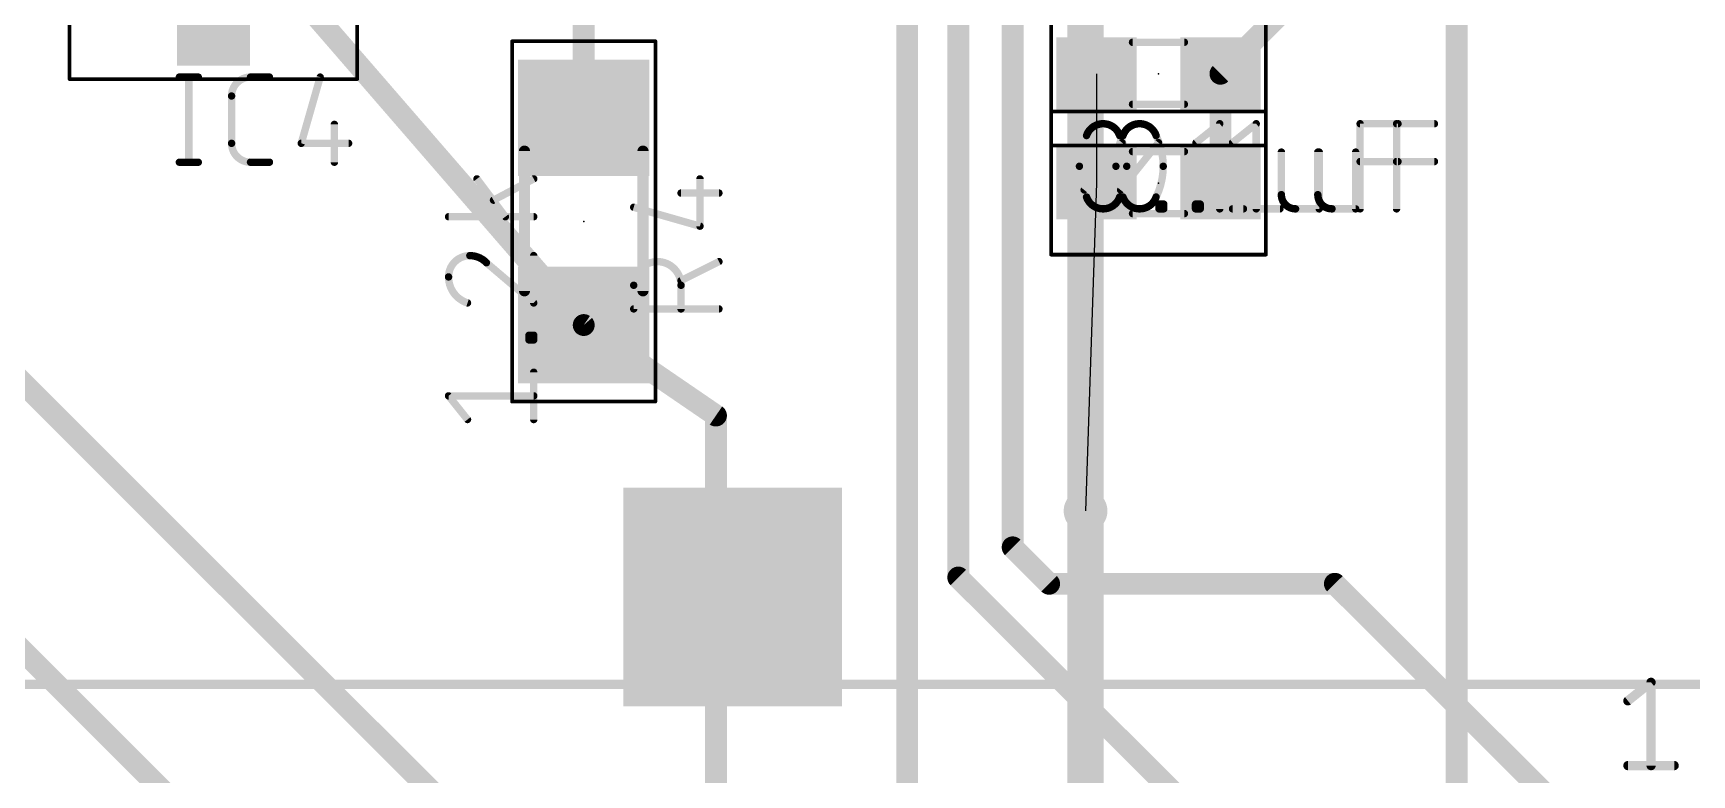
# Model space of a CAD drawing. Extents: x 38 to 139, y -3 to 81.
# Drawn here: x 95.06 to 117.82, y 30.38 to 40.56 of the extents above; entities that cross this region are included whole.
import ezdxf

# ---------------------------------------------------------------- set-up
doc = ezdxf.new("R2010")
doc.units = 0
for name, color, linetype in [('1', 12, 'CONTINUOUS'), ('16', 132, 'CONTINUOUS'), ('18', 110, 'CONTINUOUS'), ('19', 53, 'CONTINUOUS'), ('21', 253, 'CONTINUOUS'), ('22', 253, 'CONTINUOUS'), ('23', 53, 'CONTINUOUS'), ('25', 253, 'CONTINUOUS'), ('27', 253, 'CONTINUOUS'), ('39', 12, 'CONTINUOUS'), ('51', 253, 'CONTINUOUS')]:
    doc.layers.add(name, color=color, linetype=linetype)

# ---------------------------------------------------------------- blocks, each defined once
blk = doc.blocks.new('RECT')
blk.add_solid([(-0.5, -0.5), (0.5, -0.5), (-0.5, 0.5), (0.5, 0.5)])
blk = doc.blocks.new('ROUNDV')
at = {"const_width": 0.5}
blk.add_lwpolyline([(0, -0.25, 1), (0, 0.25, 1), (0, -0.25)], format="xyb", dxfattribs=at)

msp = doc.modelspace()

# ---------------------------------------------------------------- linework, layer by layer
at = {"layer": '1'}
for points, const_width in [([(115.35, 44), (111.35, 40)], 0.3), ([(102.616, 42.774), (102.616, 39.395)], 0.3), ([(107.0535, 42.1345), (107.0535, 28.8735)], 0.3), ([(107.754, 42), (107.754, 33.086)], 0.3), ([(108.5, 42), (108.5, 33.5)], 0.3), ([(109.5, 34), (109.5, 41.246)], 0.5), ([(98.929, 40.81), (102.616, 36.551)], 0.3), ([(111.35, 40), (111.35, 38.5)], 0.3), ([(101.89, 28.79), (93.684, 36.996)], 0.3), ([(102.616, 36.551), (104.43, 35.309)], 0.3), ([(98.21, 28.79), (91.5, 35.5)], 0.3), ([(104.43, 35.309), (104.43, 28.79)], 0.3), ([(109, 33), (108.5, 33.5)], 0.3), ([(107.754, 33.086), (112.05, 28.79)], 0.3), ([(112.92, 33), (109, 33)], 0.3), ([(117.13, 28.79), (112.92, 33)], 0.3)]:
    msp.add_lwpolyline(points, dxfattribs=dict(at, const_width=const_width))
for points, const_width in [([(111.425, 40, 1), (111.275, 40)], 0.15), ([(111.297, 40.053, 1), (111.403, 39.947)], 0.15), ([(102.541, 39.395, 1), (102.691, 39.395)], 0.15), ([(111.275, 38.5, 1), (111.425, 38.5)], 0.15), ([(102.6584, 36.6129, 1), (102.5736, 36.4891)], 0.15), ([(102.5593, 36.5019, 1), (102.6727, 36.6001)], 0.15), ([(104.505, 35.309, 1), (104.355, 35.309)], 0.15), ([(104.3876, 35.2471, 1), (104.4724, 35.3709)], 0.15), ([(109.375, 34, 1), (109.625, 34)], 0.25), ([(108.553, 33.553, 1), (108.447, 33.447)], 0.15), ([(108.425, 33.5, 1), (108.575, 33.5)], 0.15), ([(107.807, 33.139, 1), (107.701, 33.033)], 0.15), ([(107.679, 33.086, 1), (107.829, 33.086)], 0.15), ([(109, 33.075, 1), (109, 32.925)], 0.15), ([(108.947, 32.947, 1), (109.053, 33.053)], 0.15), ([(112.973, 33.053, 1), (112.867, 32.947)], 0.15), ([(112.92, 32.925, 1), (112.92, 33.075)], 0.15)]:
    msp.add_lwpolyline(points, format="xyb", dxfattribs=dict(at, const_width=const_width))
at = {"layer": '16'}
for points, const_width in [([(114.59, 28.79), (114.59, 42.09)], 0.3), ([(109.5, 28.8), (109.5, 34)], 0.5)]:
    msp.add_lwpolyline(points, dxfattribs=dict(at, const_width=const_width))
at = {"layer": '16', "const_width": 0.25}
msp.add_lwpolyline([(109.625, 34, 1), (109.375, 34)], format="xyb", dxfattribs=at)
at = {"layer": '19'}
for p, q in [((109.65, 40), (109.65, 38.5)), ((109.65, 38.5), (109.5, 34))]:
    msp.add_line(p, q, dxfattribs=at)
at = {"layer": '21', "const_width": 0.127}
for points in [[(116.9395, 31.3935), (117.257, 31.6475)], [(117.257, 31.6475), (117.257, 30.5045)], [(116.9395, 30.5045), (117.5745, 30.5045)]]:
    msp.add_lwpolyline(points, dxfattribs=at)
at = {"layer": '21', "const_width": 0.0635}
for points in [[(117.2888, 31.6475, 1), (117.2253, 31.6475)], [(117.2768, 31.6227, 1), (117.2372, 31.6723)], [(116.9197, 31.4183, 1), (116.9593, 31.3687)], [(116.9395, 30.5362, 1), (116.9395, 30.4728)], [(117.2253, 30.5045, 1), (117.2888, 30.5045)], [(117.5745, 30.4728, 1), (117.5745, 30.5362)]]:
    msp.add_lwpolyline(points, format="xyb", dxfattribs=at)
at = {"layer": '22', "const_width": 0.127}
msp.add_lwpolyline([(40.96, 31.62), (135.36, 31.62)], dxfattribs=at)
at = {"layer": '23'}
for p in [(110.5, 40), (110.5, 38.5), (102.616, 37.973)]:
    msp.add_point(p, dxfattribs=at)
at = {"layer": '25', "const_width": 0.1016}
for points in [[(97.0689, 39.9542), (97.3286, 39.9542)], [(97.1987, 39.9542), (97.1987, 38.7858)], [(98.0449, 39.9542), (98.3046, 39.9542)], [(99.0007, 39.9542), (98.7411, 39.0454)], [(97.7853, 39.0454), (97.7853, 39.6946)], [(99.1955, 39.3051), (99.1955, 38.7858)], [(98.7411, 39.0454), (99.3902, 39.0454)], [(97.0689, 38.7858), (97.3286, 38.7858)], [(98.3046, 38.7858), (98.0449, 38.7858)], [(104.2106, 37.9081), (104.2106, 38.5572)], [(103.9509, 38.3625), (104.4702, 38.3625)], [(103.3018, 38.1677), (104.2106, 37.9081)], [(104.4702, 37.4216), (103.9509, 37.1619)], [(103.3018, 36.7725), (103.3018, 37.097)], [(103.9509, 37.097), (103.9509, 36.7725)], [(104.4702, 36.7725), (103.3018, 36.7725)]]:
    msp.add_lwpolyline(points, dxfattribs=at)
at = {"layer": '25'}
for points, const_width in [([(97.0689, 39.9796, 1), (97.0689, 39.9288)], 0.0508), ([(97.2241, 39.9542, 1), (97.1733, 39.9542)], 0.0508), ([(97.3286, 39.9288, 1), (97.3286, 39.9796)], 0.0508), ([(98.0449, 39.9542, 0.4142), (97.7853, 39.6946)], 0.1016), ([(98.0449, 39.9796, 1), (98.0449, 39.9288)], 0.0508), ([(98.0449, 39.9288, 1), (98.0449, 39.9796)], 0.0508), ([(98.3046, 39.9288, 1), (98.3046, 39.9796)], 0.0508), ([(99.0252, 39.9472, 1), (98.9763, 39.9612)], 0.0508), ([(97.8107, 39.6946, 1), (97.7599, 39.6946)], 0.0508), ([(97.7599, 39.6946, 1), (97.8107, 39.6946)], 0.0508), ([(99.2209, 39.3051, 1), (99.1701, 39.3051)], 0.0508), ([(97.7853, 39.0454, 0.4142), (98.0449, 38.7858)], 0.1016), ([(97.8107, 39.0454, 1), (97.7599, 39.0454)], 0.0508), ([(97.7599, 39.0454, 1), (97.8107, 39.0454)], 0.0508), ([(98.7411, 39.0708, 1), (98.7411, 39.02)], 0.0508), ([(98.7167, 39.0524, 1), (98.7655, 39.0385)], 0.0508), ([(99.3902, 39.02, 1), (99.3902, 39.0708)], 0.0508), ([(97.0689, 38.8112, 1), (97.0689, 38.7604)], 0.0508), ([(97.1733, 38.7858, 1), (97.2241, 38.7858)], 0.0508), ([(97.3286, 38.7604, 1), (97.3286, 38.8112)], 0.0508), ([(98.0449, 38.8112, 1), (98.0449, 38.7604)], 0.0508), ([(98.0449, 38.7604, 1), (98.0449, 38.8112)], 0.0508), ([(98.3046, 38.7604, 1), (98.3046, 38.8112)], 0.0508), ([(99.1701, 38.7858, 1), (99.2209, 38.7858)], 0.0508), ([(104.236, 38.5572, 1), (104.1852, 38.5572)], 0.0508), ([(103.9509, 38.3879, 1), (103.9509, 38.3371)], 0.0508), ([(104.4702, 38.3371, 1), (104.4702, 38.3879)], 0.0508), ([(103.3088, 38.1922, 1), (103.2948, 38.1433)], 0.0508), ([(104.1852, 37.9081, 1), (104.236, 37.9081)], 0.0508), ([(104.2036, 37.8837, 1), (104.2175, 37.9325)], 0.0508), ([(103.9509, 37.097, 1), (103.3018, 37.097)], 0.1016), ([(104.4816, 37.3988, 1), (104.4588, 37.4443)], 0.0508), ([(103.3272, 37.097, 1), (103.2764, 37.097)], 0.0508), ([(103.2764, 37.097, 1), (103.3272, 37.097)], 0.0508), ([(103.9763, 37.097, 1), (103.9255, 37.097)], 0.0508), ([(103.9255, 37.097, 1), (103.9763, 37.097)], 0.0508), ([(103.9396, 37.1846, 1), (103.9623, 37.1392)], 0.0508), ([(103.3018, 36.7979, 1), (103.3018, 36.7471)], 0.0508), ([(103.2764, 36.7725, 1), (103.3272, 36.7725)], 0.0508), ([(103.9255, 36.7725, 1), (103.9763, 36.7725)], 0.0508), ([(104.4702, 36.7471, 1), (104.4702, 36.7979)], 0.0508)]:
    msp.add_lwpolyline(points, format="xyb", dxfattribs=dict(at, const_width=const_width))
at = {"layer": '27'}
for points, const_width in [([(109.7404, 39.3142, 0.3205), (109.5132, 39.1519)], 0.1016), ([(109.9675, 39.1519, 0.3205), (109.7404, 39.3142)], 0.1016), ([(109.7404, 39.3396, 1), (109.7404, 39.2888)], 0.0508), ([(109.7404, 39.2888, 1), (109.7404, 39.3396)], 0.0508), ([(110.2404, 39.3142, 0.3205), (110.0132, 39.1519)], 0.1016), ([(110.4675, 39.1519, 0.3205), (110.2404, 39.3142)], 0.1016), ([(110.2404, 39.3396, 1), (110.2404, 39.2888)], 0.0508), ([(110.2404, 39.2888, 1), (110.2404, 39.3396)], 0.0508), ([(111.3659, 39.3142, 1), (111.3151, 39.3142)], 0.0508), ([(111.3564, 39.2944, 1), (111.3247, 39.334)], 0.0508), ([(111.8659, 39.3142, 1), (111.8151, 39.3142)], 0.0508), ([(111.8564, 39.2944, 1), (111.8247, 39.334)], 0.0508), ([(113.2916, 39.3142, 1), (113.2408, 39.3142)], 0.0508), ([(113.2662, 39.3396, 1), (113.2662, 39.2888)], 0.0508), ([(113.7916, 39.3142, 1), (113.7408, 39.3142)], 0.0508), ([(113.7662, 39.3396, 1), (113.7662, 39.2888)], 0.0508), ([(113.7854, 39.2888, 1), (113.7854, 39.3396)], 0.0508), ([(114.2854, 39.2888, 1), (114.2854, 39.3396)], 0.0508), ([(109.5132, 39.1519, 0.1139), (109.4158, 38.73)], 0.1016), ([(109.4891, 39.1602, 1), (109.5372, 39.1437)], 0.0508), ([(109.536, 39.1408, 1), (109.4903, 39.1631)], 0.0508), ([(110.0132, 39.1519, 0.1139), (109.9158, 38.73)], 0.1016), ([(109.9904, 39.1631, 1), (109.9447, 39.1408)], 0.0508), ([(110.0649, 38.73, 0.1139), (109.9675, 39.1519)], 0.1016), ([(109.9435, 39.1437, 1), (109.9916, 39.1602)], 0.0508), ([(109.9891, 39.1602, 1), (110.0372, 39.1437)], 0.0508), ([(110.036, 39.1408, 1), (109.9903, 39.1631)], 0.0508), ([(110.4904, 39.1631, 1), (110.4447, 39.1408)], 0.0508), ([(110.5649, 38.73, 0.1139), (110.4675, 39.1519)], 0.1016), ([(110.4435, 39.1437, 1), (110.4916, 39.1602)], 0.0508), ([(110.0198, 39.0387, 1), (109.9802, 39.0704)], 0.0508), ([(110.5198, 39.0387, 1), (110.4802, 39.0704)], 0.0508), ([(111.0001, 39.0744, 1), (111.0319, 39.0347)], 0.0508), ([(111.5001, 39.0744, 1), (111.5319, 39.0347)], 0.0508), ([(112.2112, 38.9247, 1), (112.1604, 38.9247)], 0.0508), ([(112.7112, 38.9247, 1), (112.6604, 38.9247)], 0.0508), ([(112.7305, 38.9247, 1), (112.6797, 38.9247)], 0.0508), ([(113.2305, 38.9247, 1), (113.1797, 38.9247)], 0.0508), ([(109.4158, 38.73, 0.1139), (109.5132, 38.3081)], 0.1016), ([(109.4412, 38.73, 1), (109.3904, 38.73)], 0.0508), ([(109.3904, 38.73, 1), (109.4412, 38.73)], 0.0508), ([(109.9158, 38.73, 0.1139), (110.0132, 38.3081)], 0.1016), ([(109.9412, 38.73, 1), (109.8904, 38.73)], 0.0508), ([(109.8904, 38.73, 1), (109.9412, 38.73)], 0.0508), ([(109.9675, 38.3081, 0.1139), (110.0649, 38.73)], 0.1016), ([(110.0903, 38.73, 1), (110.0395, 38.73)], 0.0508), ([(110.0395, 38.73, 1), (110.0903, 38.73)], 0.0508), ([(110.4675, 38.3081, 0.1139), (110.5649, 38.73)], 0.1016), ([(110.5903, 38.73, 1), (110.5395, 38.73)], 0.0508), ([(110.5395, 38.73, 1), (110.5903, 38.73)], 0.0508), ([(113.2662, 38.8203, 1), (113.2662, 38.7695)], 0.0508), ([(113.7662, 38.8203, 1), (113.7662, 38.7695)], 0.0508), ([(113.7854, 38.7695, 1), (113.7854, 38.8203)], 0.0508), ([(114.2854, 38.7695, 1), (114.2854, 38.8203)], 0.0508), ([(101.1716, 38.5724, 1), (101.1309, 38.542)], 0.0508), ([(101.9421, 38.5348, 1), (101.9183, 38.5796)], 0.0508), ([(101.3666, 38.2875, 1), (101.3903, 38.2427)], 0.0508), ([(109.4609, 38.4213, 1), (109.5005, 38.3896)], 0.0508), ([(109.5372, 38.3163, 1), (109.4891, 38.2998)], 0.0508), ([(109.5132, 38.3081, 0.3205), (109.7404, 38.1458)], 0.1016), ([(109.4903, 38.2969, 1), (109.536, 38.3192)], 0.0508), ([(109.7404, 38.1458, 0.3205), (109.9675, 38.3081)], 0.1016), ([(109.9447, 38.3192, 1), (109.9904, 38.2969)], 0.0508), ([(109.9916, 38.2998, 1), (109.9435, 38.3163)], 0.0508), ([(109.9609, 38.4213, 1), (110.0005, 38.3896)], 0.0508), ([(110.0372, 38.3163, 1), (109.9891, 38.2998)], 0.0508), ([(110.0132, 38.3081, 0.3205), (110.2404, 38.1458)], 0.1016), ([(109.9903, 38.2969, 1), (110.036, 38.3192)], 0.0508), ([(110.2404, 38.1458, 0.3205), (110.4675, 38.3081)], 0.1016), ([(110.4447, 38.3192, 1), (110.4904, 38.2969)], 0.0508), ([(110.4916, 38.2998, 1), (110.4435, 38.3163)], 0.0508), ([(110.5334, 38.2107, 1), (110.4826, 38.2107)], 0.0508), ([(110.508, 38.2361, 1), (110.508, 38.1853)], 0.0508), ([(110.5983, 38.2107, 1), (110.5475, 38.2107)], 0.0508), ([(110.5729, 38.1853, 1), (110.5729, 38.2361)], 0.0508), ([(111.0334, 38.2107, 1), (110.9826, 38.2107)], 0.0508), ([(111.008, 38.2361, 1), (111.008, 38.1853)], 0.0508), ([(111.0983, 38.2107, 1), (111.0475, 38.2107)], 0.0508), ([(111.0729, 38.1853, 1), (111.0729, 38.2361)], 0.0508), ([(112.1858, 38.3405, 0.4142), (112.3805, 38.1458)], 0.1016), ([(112.2112, 38.3405, 1), (112.1604, 38.3405)], 0.0508), ([(112.1604, 38.3405, 1), (112.2112, 38.3405)], 0.0508), ([(112.6858, 38.3405, 0.4142), (112.8805, 38.1458)], 0.1016), ([(112.7112, 38.3405, 1), (112.6604, 38.3405)], 0.0508), ([(112.6604, 38.3405, 1), (112.7112, 38.3405)], 0.0508), ([(100.7618, 38.0633, 1), (100.7618, 38.0125)], 0.0508), ([(101.5204, 38.0227, 1), (101.5611, 38.0532)], 0.0508), ([(101.9302, 38.0125, 1), (101.9302, 38.0633)], 0.0508), ([(109.7404, 38.1712, 1), (109.7404, 38.1204)], 0.0508), ([(109.7404, 38.1204, 1), (109.7404, 38.1712)], 0.0508), ([(110.2404, 38.1712, 1), (110.2404, 38.1204)], 0.0508), ([(110.2404, 38.1204, 1), (110.2404, 38.1712)], 0.0508), ([(110.508, 38.1712, 1), (110.508, 38.1204)], 0.0508), ([(110.4826, 38.1458, 1), (110.5334, 38.1458)], 0.0508), ([(110.5475, 38.1458, 1), (110.5983, 38.1458)], 0.0508), ([(110.5729, 38.1204, 1), (110.5729, 38.1712)], 0.0508), ([(111.008, 38.1712, 1), (111.008, 38.1204)], 0.0508), ([(110.9826, 38.1458, 1), (111.0334, 38.1458)], 0.0508), ([(111.016, 38.1712, 1), (111.016, 38.1204)], 0.0508), ([(111.0475, 38.1458, 1), (111.0983, 38.1458)], 0.0508), ([(111.0729, 38.1204, 1), (111.0729, 38.1712)], 0.0508), ([(111.3151, 38.1458, 1), (111.3659, 38.1458)], 0.0508), ([(111.516, 38.1712, 1), (111.516, 38.1204)], 0.0508), ([(111.6651, 38.1204, 1), (111.6651, 38.1712)], 0.0508), ([(111.8151, 38.1458, 1), (111.8659, 38.1458)], 0.0508), ([(112.1651, 38.1204, 1), (112.1651, 38.1712)], 0.0508), ([(112.3805, 38.1712, 1), (112.3805, 38.1204)], 0.0508), ([(112.3805, 38.1204, 1), (112.3805, 38.1712)], 0.0508), ([(112.6797, 38.1458, 1), (112.7305, 38.1458)], 0.0508), ([(112.7051, 38.1204, 1), (112.7051, 38.1712)], 0.0508), ([(112.8805, 38.1712, 1), (112.8805, 38.1204)], 0.0508), ([(112.8805, 38.1204, 1), (112.8805, 38.1712)], 0.0508), ([(113.1797, 38.1458, 1), (113.2305, 38.1458)], 0.0508), ([(113.2051, 38.1204, 1), (113.2051, 38.1712)], 0.0508), ([(113.2408, 38.1458, 1), (113.2916, 38.1458)], 0.0508), ([(113.7408, 38.1458, 1), (113.7916, 38.1458)], 0.0508), ([(101.0539, 37.5037, 0.4142), (100.7618, 37.2116)], 0.1016), ([(101.2811, 37.4063, 0.2053), (101.0539, 37.5037)], 0.1016), ([(101.0539, 37.5291, 1), (101.0539, 37.4783)], 0.0508), ([(101.0539, 37.4783, 1), (101.0539, 37.5291)], 0.0508), ([(101.9556, 37.5037, 1), (101.9048, 37.5037)], 0.0508), ([(101.2975, 37.4257, 1), (101.2646, 37.3869)], 0.0508), ([(101.2627, 37.3888, 1), (101.2995, 37.4238)], 0.0508), ([(100.7618, 37.2116, 0.3252), (101.0214, 36.8546)], 0.1016), ([(100.7872, 37.2116, 1), (100.7364, 37.2116)], 0.0508), ([(100.7364, 37.2116, 1), (100.7872, 37.2116)], 0.0508), ([(101.0136, 36.8304, 1), (101.0293, 36.8787)], 0.0508), ([(101.9048, 36.8546, 1), (101.9556, 36.8546)], 0.0508), ([(101.9137, 36.8352, 1), (101.9467, 36.8739)], 0.0508), ([(101.8907, 36.4115, 1), (101.8399, 36.4115)], 0.0508), ([(101.8653, 36.4369, 1), (101.8653, 36.3861)], 0.0508), ([(101.9556, 36.4115, 1), (101.9048, 36.4115)], 0.0508), ([(101.9302, 36.3861, 1), (101.9302, 36.4369)], 0.0508), ([(101.8653, 36.372, 1), (101.8653, 36.3212)], 0.0508), ([(101.8399, 36.3466, 1), (101.8907, 36.3466)], 0.0508), ([(101.9048, 36.3466, 1), (101.9556, 36.3466)], 0.0508), ([(101.9302, 36.3212, 1), (101.9302, 36.372)], 0.0508), ([(101.9556, 35.9035, 1), (101.9048, 35.9035)], 0.0508), ([(100.7816, 35.5948, 1), (100.742, 35.563)], 0.0508), ([(100.7618, 35.6043, 1), (100.7618, 35.5535)], 0.0508), ([(101.9302, 35.5535, 1), (101.9302, 35.6043)], 0.0508), ([(101.0016, 35.2385, 1), (101.0413, 35.2702)], 0.0508), ([(101.9048, 35.2544, 1), (101.9556, 35.2544)], 0.0508)]:
    msp.add_lwpolyline(points, format="xyb", dxfattribs=dict(at, const_width=const_width))
at = {"layer": '27', "const_width": 0.1016}
for points in [[(111.016, 39.0546), (111.3405, 39.3142)], [(111.3405, 39.3142), (111.3405, 38.1458)], [(111.516, 39.0546), (111.8405, 39.3142)], [(111.8405, 39.3142), (111.8405, 38.1458)], [(113.2662, 38.1458), (113.2662, 39.3142)], [(113.2662, 39.3142), (113.7854, 39.3142)], [(113.7662, 38.1458), (113.7662, 39.3142)], [(113.7662, 39.3142), (114.2854, 39.3142)], [(109.4807, 38.4054), (110, 39.0546)], [(109.9807, 38.4054), (110.5, 39.0546)], [(112.1858, 38.9247), (112.1858, 38.3405)], [(112.6858, 38.9247), (112.6858, 38.3405)], [(112.7051, 38.1458), (112.7051, 38.9247)], [(113.2051, 38.1458), (113.2051, 38.9247)], [(113.2662, 38.7949), (113.7854, 38.7949)], [(113.7662, 38.7949), (114.2854, 38.7949)], [(101.1513, 38.5572), (101.5407, 38.0379)], [(101.9302, 38.5572), (101.3785, 38.2651)], [(110.508, 38.1458), (110.508, 38.2107)], [(110.508, 38.2107), (110.5729, 38.2107)], [(110.5729, 38.2107), (110.5729, 38.1458)], [(111.008, 38.1458), (111.008, 38.2107)], [(111.008, 38.2107), (111.0729, 38.2107)], [(111.0729, 38.2107), (111.0729, 38.1458)], [(101.9302, 38.0379), (100.7618, 38.0379)], [(110.5729, 38.1458), (110.508, 38.1458)], [(111.0729, 38.1458), (111.008, 38.1458)], [(111.016, 38.1458), (111.6651, 38.1458)], [(111.516, 38.1458), (112.1651, 38.1458)], [(112.3805, 38.1458), (112.7051, 38.1458)], [(112.8805, 38.1458), (113.2051, 38.1458)], [(101.9302, 36.8546), (101.9302, 37.5037)], [(101.2811, 37.4063), (101.9302, 36.8546)], [(101.8653, 36.3466), (101.8653, 36.4115)], [(101.8653, 36.4115), (101.9302, 36.4115)], [(101.9302, 36.4115), (101.9302, 36.3466)], [(101.9302, 36.3466), (101.8653, 36.3466)], [(101.9302, 35.2544), (101.9302, 35.9035)], [(101.0214, 35.2544), (100.7618, 35.5789)], [(100.7618, 35.5789), (101.9302, 35.5789)]]:
    msp.add_lwpolyline(points, dxfattribs=at)
at = {"layer": '39', "const_width": 0.0508}
for points in [[(95.563, 39.927), (95.563, 43.893)], [(99.509, 43.893), (99.509, 39.927)], [(109.027, 39.017), (109.027, 40.983)], [(111.973, 40.983), (111.973, 39.017)], [(101.633, 35.5), (101.633, 40.446)], [(101.633, 40.446), (103.599, 40.446)], [(103.599, 40.446), (103.599, 35.5)], [(99.509, 39.927), (95.563, 39.927)], [(109.027, 39.483), (111.973, 39.483)], [(109.027, 37.517), (109.027, 39.483)], [(111.973, 39.483), (111.973, 37.517)], [(111.973, 39.017), (109.027, 39.017)], [(111.973, 37.517), (109.027, 37.517)], [(103.599, 35.5), (101.633, 35.5)]]:
    msp.add_lwpolyline(points, dxfattribs=at)
at = {"layer": '39', "const_width": 0.0254}
for points in [[(101.6457, 40.446, 1), (101.6203, 40.446)], [(101.633, 40.4587, 1), (101.633, 40.4333)], [(103.6117, 40.446, 1), (103.5863, 40.446)], [(103.599, 40.4333, 1), (103.599, 40.4587)], [(95.563, 39.9397, 1), (95.563, 39.9143)], [(95.5503, 39.927, 1), (95.5757, 39.927)], [(99.4963, 39.927, 1), (99.5217, 39.927)], [(99.509, 39.9143, 1), (99.509, 39.9397)], [(109.027, 39.4957, 1), (109.027, 39.4703)], [(109.0397, 39.483, 1), (109.0143, 39.483)], [(111.9857, 39.483, 1), (111.9603, 39.483)], [(111.973, 39.4703, 1), (111.973, 39.4957)], [(109.027, 39.0297, 1), (109.027, 39.0043)], [(109.0143, 39.017, 1), (109.0397, 39.017)], [(111.9603, 39.017, 1), (111.9857, 39.017)], [(111.973, 39.0043, 1), (111.973, 39.0297)], [(109.027, 37.5297, 1), (109.027, 37.5043)], [(111.973, 37.5043, 1), (111.973, 37.5297)], [(109.0143, 37.517, 1), (109.0397, 37.517)], [(111.9603, 37.517, 1), (111.9857, 37.517)], [(101.633, 35.5127, 1), (101.633, 35.4873)], [(101.6203, 35.5, 1), (101.6457, 35.5)], [(103.5863, 35.5, 1), (103.6117, 35.5)], [(103.599, 35.4873, 1), (103.599, 35.5127)]]:
    msp.add_lwpolyline(points, format="xyb", dxfattribs=at)
at = {"layer": '51'}
for points, const_width in [([(110.144, 40.432), (110.856, 40.432)], 0.1016), ([(110.144, 39.581), (110.856, 39.581)], 0.1016), ([(101.8032, 37.0205), (101.8032, 38.9382)], 0.1524), ([(103.4288, 37.0205), (103.4288, 38.9382)], 0.1524), ([(110.144, 38.932), (110.856, 38.932)], 0.1016), ([(110.144, 38.081), (110.856, 38.081)], 0.1016)]:
    msp.add_lwpolyline(points, dxfattribs=dict(at, const_width=const_width))
for points, const_width in [([(110.144, 40.4574, 1), (110.144, 40.4066)], 0.0508), ([(110.856, 40.4066, 1), (110.856, 40.4574)], 0.0508), ([(110.144, 39.6064, 1), (110.144, 39.5556)], 0.0508), ([(110.856, 39.5556, 1), (110.856, 39.6064)], 0.0508), ([(101.8413, 38.9382, 1), (101.7651, 38.9382)], 0.0762), ([(103.4669, 38.9382, 1), (103.3907, 38.9382)], 0.0762), ([(110.144, 38.9574, 1), (110.144, 38.9066)], 0.0508), ([(110.856, 38.9066, 1), (110.856, 38.9574)], 0.0508), ([(110.144, 38.1064, 1), (110.144, 38.0556)], 0.0508), ([(110.856, 38.0556, 1), (110.856, 38.1064)], 0.0508), ([(101.7651, 37.0205, 1), (101.8413, 37.0205)], 0.0762), ([(103.3907, 37.0205, 1), (103.4669, 37.0205)], 0.0762)]:
    msp.add_lwpolyline(points, format="xyb", dxfattribs=dict(at, const_width=const_width))

# ---------------------------------------------------------------- block references
at = {"layer": '1', "yscale": 1.4, "rotation": 180}
msp.add_blockref('RECT', (97.536, 40.81), dxfattribs=at)
at = {"layer": '1', "xscale": 1.1}
for p in [(109.65, 40), (111.35, 40), (109.65, 38.5), (111.35, 38.5)]:
    msp.add_blockref('RECT', p, dxfattribs=at)
at = {"layer": '1', "xscale": 1.6, "yscale": 1.803, "rotation": 270}
for p in [(102.616, 39.395), (102.616, 36.551)]:
    msp.add_blockref('RECT', p, dxfattribs=at)
at = {"layer": '18', "xscale": 0.6, "yscale": 0.6}
msp.add_blockref('ROUNDV', (109.5, 34), dxfattribs=at)
msp.add_blockref('ROUNDV', (109.5, 34), dxfattribs=at)
at = {"layer": '39', "xscale": 3, "yscale": 3, "rotation": 180}
msp.add_blockref('RECT', (104.66, 32.82), dxfattribs=at)
at = {"layer": '51', "xscale": 0.5001, "yscale": 0.95}
for p in [(109.9119, 40.0051), (111.0803, 40.0051), (109.9119, 38.5051), (111.0803, 38.5051)]:
    msp.add_blockref('RECT', p, dxfattribs=at)
at = {"layer": '51', "xscale": 0.7366, "yscale": 1.7526, "rotation": 270}
for p in [(102.616, 39.2938), (102.616, 36.6522)]:
    msp.add_blockref('RECT', p, dxfattribs=at)

doc.saveas('drawing.dxf')
